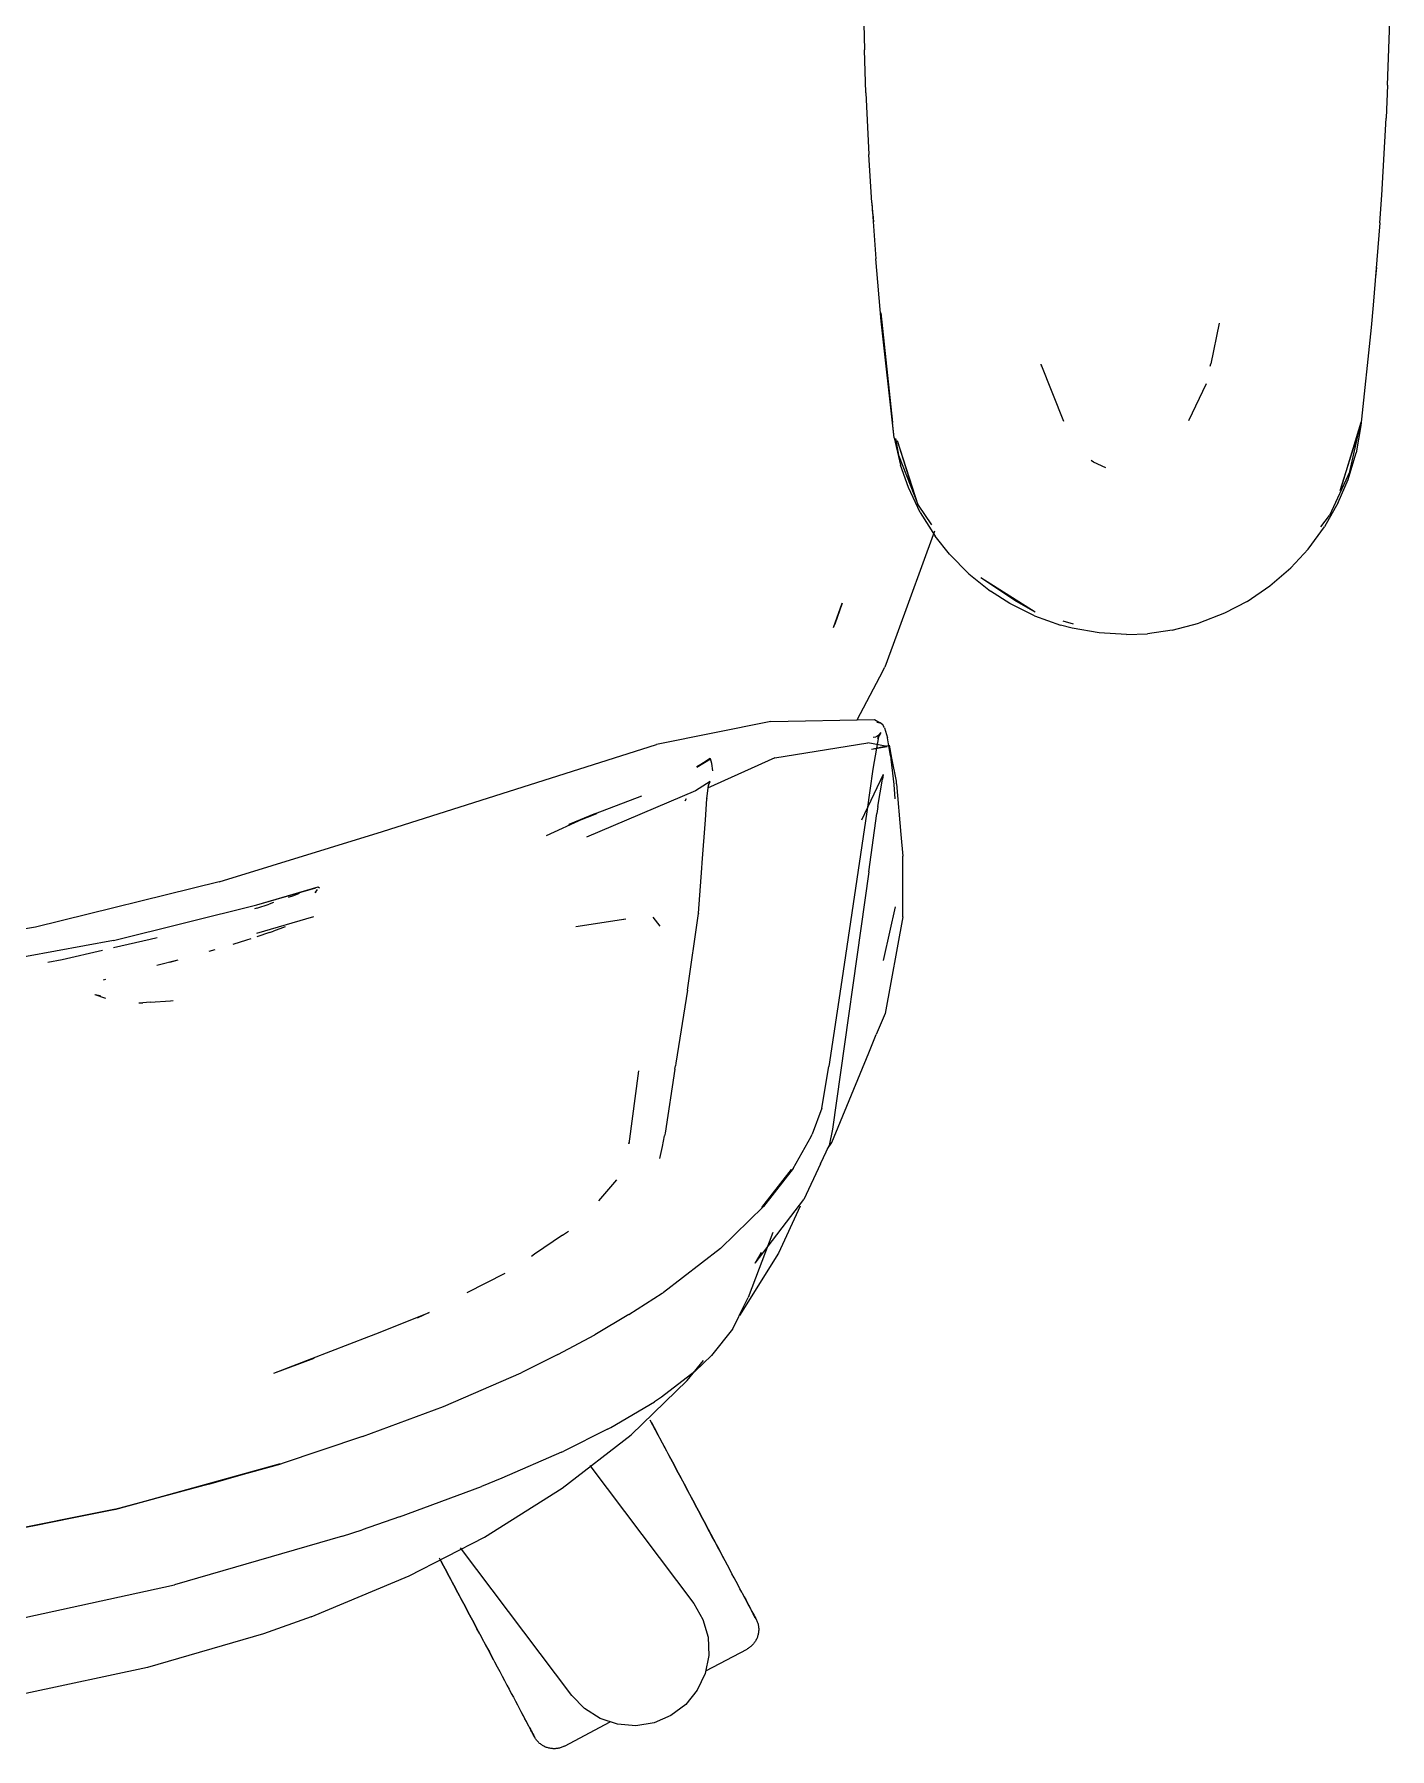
# Model space of a CAD drawing. Header units: millimetres. Extents: x 155920 to 295199, y -4084 to 97293.
# Drawn here: x 159547.6 to 159796.1, y 29841.3 to 30155.6 of the extents above; entities that cross this region are included whole.
import ezdxf

# ---------------------------------------------------------------- set-up
doc = ezdxf.new("R2010")
doc.units = ezdxf.units.MM
doc.header["$MEASUREMENT"] = 0
doc.layers.add('G-IMPT', color=8, linetype='CONTINUOUS', lineweight=9)
doc.layers.add('I-FURN', color=8, linetype='CONTINUOUS', lineweight=9)

msp = doc.modelspace()

# ---------------------------------------------------------------- linework, layer by layer
at = {"layer": 'G-IMPT'}
for p, q in [((159699.5, 30165.12), (159699.79, 30152.81)), ((159795.71, 30146.3), (159796.1, 30158.06)), ((159795.96, 30153.12), (159795.98, 30154.62)), ((159700.09, 30144.93), (159699.79, 30152.81)), ((159795.85, 30151.19), (159795.96, 30153.12)), ((159700.09, 30144.93), (159700.63, 30133.62)), ((159795.71, 30146.3), (159795.46, 30140.27)), ((159794.65, 30126.14), (159795.46, 30140.27)), ((159701.19, 30124.75), (159700.63, 30133.62)), ((159794.32, 30121.05), (159794.65, 30126.14)), ((159701.19, 30124.75), (159701.92, 30114.46)), ((159701.33, 30122.71), (159701.23, 30124.61)), ((159701.33, 30122.71), (159701.46, 30121.29)), ((159794.32, 30121.05), (159793.08, 30105.99)), ((159702.9, 30103.07), (159701.92, 30114.46)), ((159793.67, 30112.86), (159793.5, 30111.19)), ((159705.26, 30081.63), (159702.8, 30104.59)), ((159702.8, 30104.59), (159704.92, 30084.45)), ((159793.08, 30105.99), (159792.73, 30101.86)), ((159705.26, 30081.63), (159702.9, 30103.07)), ((159764.86, 30102.65), (159763.28, 30095.22)), ((159792.73, 30101.86), (159790.82, 30083.93)), ((159732.15, 30095.15), (159732.23, 30094.8)), ((159732.15, 30095.15), (159736.3, 30084.72)), ((159763.17, 30094.8), (159763.28, 30095.22)), ((159759.25, 30084.82), (159762.52, 30091.6)), ((159705.26, 30081.63), (159704.92, 30084.45)), ((159790.82, 30084.45), (159786.99, 30071.99)), ((159790.82, 30084.45), (159789.91, 30081.13)), ((159705.26, 30081.63), (159706.41, 30076.67)), ((159705.47, 30081.55), (159706.05, 30078.5)), ((159709.66, 30069.28), (159705.84, 30081.13)), ((159708.75, 30071.99), (159705.84, 30081.13)), ((159786.99, 30071.99), (159789.91, 30081.13)), ((159788.78, 30075.48), (159790.7, 30083.88)), ((159790.82, 30083.93), (159789.93, 30078.89)), ((159706.05, 30078.5), (159709.66, 30069.28)), ((159788.46, 30074.03), (159789.93, 30078.89)), ((159707.86, 30072.54), (159706.41, 30076.67)), ((159741.82, 30077.2), (159741.37, 30077.5)), ((159744.05, 30076.18), (159741.82, 30077.2)), ((159788.78, 30075.48), (159785.04, 30067.41)), ((159710.05, 30067.96), (159707.86, 30072.54)), ((159709.66, 30069.28), (159708.75, 30071.99)), ((159786.65, 30069.79), (159788.46, 30074.03)), ((159709.66, 30069.28), (159712.08, 30065.7)), ((159786.65, 30069.79), (159784.14, 30065.35)), ((159710.05, 30067.96), (159712.78, 30063.63)), ((159783.45, 30065.31), (159785.04, 30067.41)), ((159712.66, 30064.53), (159705.72, 30045.59)), ((159715.4, 30060.32), (159712.78, 30063.63)), ((159781.14, 30061.26), (159784.14, 30065.35)), ((159718.95, 30056.72), (159715.4, 30060.32)), ((159781.14, 30061.26), (159777.98, 30057.83)), ((159718.95, 30056.72), (159722.93, 30053.53)), ((159731.08, 30049.67), (159721.13, 30055.99)), ((159727.4, 30051.83), (159721.13, 30055.99)), ((159774.14, 30054.51), (159777.98, 30057.83)), ((159726.47, 30051.26), (159722.93, 30053.53)), ((159769.98, 30051.67), (159774.14, 30054.51)), ((159694.12, 30046.89), (159695.75, 30051.35)), ((159695.75, 30051.35), (159694.38, 30047.47)), ((159730.98, 30049.02), (159726.47, 30051.26)), ((159731.08, 30049.67), (159727.4, 30051.83)), ((159769.98, 30051.67), (159765.81, 30049.48)), ((159694.12, 30046.89), (159694.38, 30047.47)), ((159730.98, 30049.02), (159735.76, 30047.31)), ((159737.88, 30046.75), (159735.76, 30047.31)), ((159736.19, 30048.11), (159738.07, 30047.54)), ((159742.83, 30045.87), (159737.88, 30046.75)), ((159756.23, 30046.39), (159761.1, 30047.65)), ((159765.81, 30049.48), (159761.1, 30047.65)), ((159705.72, 30045.59), (159703.53, 30039.61)), ((159747.87, 30045.57), (159742.83, 30045.87)), ((159747.87, 30045.57), (159751.72, 30045.74)), ((159756.23, 30046.39), (159751.72, 30045.74)), ((159698.46, 30029.95), (159702.6, 30037.85)), ((159702.6, 30037.85), (159703.53, 30039.61)), ((159682.66, 30029.63), (159661.71, 30025.44)), ((159682.66, 30029.63), (159701.65, 30030.02)), ((159701.65, 30030.02), (159702.68, 30029.41)), ((159702.06, 30029.54), (159702.68, 30029.41)), ((159702.06, 30029.54), (159702.61, 30029.43)), ((159702.68, 30029.41), (159702.61, 30029.43)), ((159703.18, 30029.04), (159702.68, 30029.41)), ((159703.5, 30028.5), (159703.18, 30029.04)), ((159703.5, 30028.5), (159704.05, 30026.64)), ((159611.47, 30009.45), (159661.71, 30025.44)), ((159683.36, 30023), (159700.41, 30025.72)), ((159703.99, 30025.03), (159700.41, 30025.72)), ((159701.12, 30024.54), (159704.4, 30025.27)), ((159701.12, 30024.54), (159703.99, 30025.03)), ((159702.46, 30027.17), (159701.35, 30020.9)), ((159701.42, 30026.75), (159701.92, 30026.82)), ((159702.46, 30027.15), (159701.92, 30026.82)), ((159702.29, 30026.55), (159702.85, 30027.65)), ((159702.29, 30026.55), (159702.46, 30027.17)), ((159702.46, 30027.15), (159702.85, 30027.65)), ((159704.59, 30023.36), (159704.05, 30026.64)), ((159704.84, 30022.94), (159704.4, 30025.27)), ((159671.54, 30022.86), (159669.07, 30021.27)), ((159669.07, 30021.27), (159671.56, 30022.8)), ((159671.56, 30022.8), (159669.09, 30021.31)), ((159683.36, 30023), (159671.01, 30017.39)), ((159671.54, 30022.86), (159671.56, 30022.8)), ((159671.83, 30021.93), (159671.56, 30022.8)), ((159672, 30020.57), (159671.83, 30021.93)), ((159704.59, 30023.36), (159704.66, 30022.74)), ((159704.66, 30022.74), (159705.18, 30018.08)), ((159705.66, 30018.69), (159704.84, 30022.94)), ((159671.53, 30018.66), (159668.86, 30016.9)), ((159671.24, 30017.94), (159671.53, 30018.66)), ((159703.26, 30019.93), (159699.27, 30011.53)), ((159701.35, 30020.9), (159700.24, 30013.05)), ((159702.29, 30014.05), (159703.12, 30019.07)), ((159703.26, 30019.93), (159703.12, 30019.07)), ((159705.7, 30018.23), (159705.66, 30018.69)), ((159705.7, 30018.23), (159706.5, 30008.9)), ((159668.86, 30016.9), (159648.88, 30008.46)), ((159650.52, 30012.76), (159658.99, 30016.01)), ((159667.14, 30015.44), (159666.87, 30015.01)), ((159670.64, 30011.59), (159670.94, 30015.46)), ((159670.94, 30015.54), (159671.24, 30017.92)), ((159670.94, 30015.54), (159670.94, 30015.46)), ((159671.24, 30017.94), (159671.24, 30017.92)), ((159705.18, 30018.06), (159705.39, 30015.47)), ((159650.73, 30012.76), (159645.61, 30010.74)), ((159650.52, 30012.76), (159645.62, 30010.74)), ((159645.62, 30010.74), (159650.73, 30012.76)), ((159700.24, 30013.05), (159695.69, 29982.18)), ((159700.63, 30002.09), (159702.07, 30012.75)), ((159702.29, 30014.05), (159702.07, 30012.75)), ((159581.49, 30000.26), (159611.47, 30009.45)), ((159648.14, 30011.73), (159641.43, 30008.69)), ((159670.08, 30003.73), (159670.64, 30011.59)), ((159706.5, 30008.9), (159706.84, 30004.94)), ((159669.39, 29994.5), (159670.01, 30002.74)), ((159670.01, 30002.74), (159670.08, 30003.73)), ((159706.84, 30000.77), (159706.84, 30004.94)), ((159581.49, 30000.26), (159547.81, 29991.95)), ((159700.63, 30002.09), (159693.96, 29954.87)), ((159706.82, 29993.81), (159706.84, 30000.77)), ((159588.44, 29996.04), (159599.66, 29999.31)), ((159588.44, 29996.04), (159599.26, 29999.15)), ((159588.44, 29996.04), (159598.97, 29999.1)), ((159591.47, 29996.43), (159590.67, 29996.14)), ((159594.22, 29997.42), (159595.19, 29997.76)), ((159595.19, 29997.76), (159596.26, 29998.16)), ((159598.97, 29999.1), (159599.26, 29999.15)), ((159599.12, 29998.21), (159599.51, 29998.83)), ((159599.12, 29998.21), (159599.27, 29998.43)), ((159599.66, 29999.31), (159599.91, 29999.17)), ((159562.12, 29989.49), (159588.44, 29996.04)), ((159588.44, 29995.41), (159587.98, 29995.26)), ((159588.44, 29995.41), (159590.67, 29996.14)), ((159588.44, 29990.84), (159598.87, 29993.88)), ((159656.05, 29993.41), (159646.89, 29992.01)), ((159656.05, 29993.41), (159655.7, 29993.36)), ((159661, 29993.76), (159662.28, 29992.12)), ((159667.35, 29980.35), (159669.38, 29994.42)), ((159669.39, 29994.5), (159669.38, 29994.42)), ((159705.41, 29995.67), (159703.36, 29986.36)), ((159706.82, 29993.81), (159703.58, 29976.11)), ((159547.81, 29991.95), (159510.07, 29985.69)), ((159568.86, 29989.72), (159570.14, 29990.06)), ((159590.74, 29990.95), (159588.43, 29990.18)), ((159590.74, 29990.95), (159591.46, 29991.2)), ((159593.62, 29991.97), (159591.46, 29991.2)), ((159562.12, 29989.49), (159535.46, 29984.56)), ((159552.71, 29986.01), (159560.13, 29987.71)), ((159562.11, 29988.17), (159568.86, 29989.72)), ((159580.73, 29987.78), (159579.61, 29987.44)), ((159586.52, 29989.55), (159584.03, 29988.77)), ((159587.3, 29989.8), (159586.52, 29989.55)), ((159550.08, 29985.54), (159552.71, 29986.01)), ((159573.94, 29985.86), (159570.08, 29984.87)), ((159573.94, 29985.86), (159572.41, 29985.48)), ((159703.36, 29986.36), (159703.21, 29985.79)), ((159560.32, 29982.27), (159560.73, 29982.41)), ((159695.69, 29982.18), (159693.29, 29966.41)), ((159558.72, 29979.6), (159560.67, 29978.92)), ((159558.72, 29979.6), (159559.77, 29979.39)), ((159566.81, 29978.06), (159567.51, 29978.07)), ((159568.88, 29978.17), (159567.51, 29978.07)), ((159568.88, 29978.17), (159572.59, 29978.44)), ((159572.59, 29978.44), (159573.07, 29978.48)), ((159667.35, 29980.35), (159665.23, 29966.99)), ((159703.58, 29976.11), (159701.98, 29972.25)), ((159700.59, 29968.89), (159701.98, 29972.25)), ((159693.8, 29952.44), (159700.59, 29968.89)), ((159658.38, 29965.57), (159656.6, 29952.22)), ((159665.06, 29965.87), (159663.25, 29954.15)), ((159665.06, 29965.87), (159665.15, 29966.48)), ((159665.23, 29966.99), (159665.15, 29966.48)), ((159691.99, 29958.74), (159693.29, 29966.41)), ((159691.99, 29958.74), (159690.24, 29953.95)), ((159656.6, 29952.22), (159656.74, 29952.69)), ((159662.76, 29951.7), (159663.18, 29953.68)), ((159663.25, 29954.15), (159663.18, 29953.68)), ((159686.74, 29947.69), (159690.03, 29953.53)), ((159690.03, 29953.53), (159690.24, 29953.95)), ((159693.03, 29951.27), (159693.8, 29952.44)), ((159693.96, 29954.87), (159693.31, 29951.88)), ((159662.3, 29949.53), (159662.76, 29951.7)), ((159691.74, 29948.51), (159693.31, 29951.88)), ((159681.02, 29940.52), (159686.41, 29947.47)), ((159686.74, 29947.69), (159681.32, 29940.72)), ((159686.41, 29947.47), (159683.82, 29944.09)), ((159691.74, 29948.51), (159688.7, 29941.99)), ((159651.1, 29941.72), (159654.44, 29945.62)), ((159681.02, 29940.52), (159683.82, 29944.09)), ((159673.42, 29932.99), (159681.32, 29940.72)), ((159679.76, 29930.29), (159688.7, 29941.99)), ((159688.03, 29940.8), (159684.05, 29932.18)), ((159644.47, 29935.44), (159639.33, 29931.95)), ((159644.47, 29935.44), (159645.57, 29936.19)), ((159682.99, 29935.94), (159678.49, 29924.04)), ((159639.33, 29931.95), (159638.76, 29931.56)), ((159673.42, 29932.99), (159662.98, 29924.97)), ((159684.05, 29932.18), (159676.93, 29920.73)), ((159679.76, 29930.29), (159680.92, 29932.32)), ((159633.86, 29928.42), (159626.89, 29924.88)), ((159656.63, 29920.92), (159662.73, 29924.8)), ((159662.73, 29924.8), (159662.98, 29924.97)), ((159677.41, 29921.81), (159678.49, 29924.04)), ((159610.7, 29917.52), (159620.02, 29921.25)), ((159620.02, 29921.25), (159617.78, 29920.25)), ((159656.63, 29920.92), (159650.4, 29917.15)), ((159676.24, 29919.37), (159677.41, 29921.81)), ((159675.62, 29918.23), (159671.76, 29913.37)), ((159675.62, 29918.23), (159676.24, 29919.37)), ((159591.52, 29910.15), (159608.97, 29916.86)), ((159608.97, 29916.86), (159610.7, 29917.52)), ((159643.61, 29913.58), (159650.4, 29917.15)), ((159591.52, 29910.15), (159598.95, 29912.87)), ((159643.61, 29913.58), (159636.88, 29910.19)), ((159667.32, 29908.81), (159670.32, 29912.48)), ((159671.76, 29913.37), (159668.74, 29910.48)), ((159622.66, 29904.01), (159636.88, 29910.19)), ((159667.32, 29908.81), (159657.02, 29898.85)), ((159668.74, 29910.48), (159662.61, 29905.76)), ((159662.61, 29905.76), (159661.32, 29904.9)), ((159607.78, 29898.56), (159622.66, 29904.01)), ((159653.32, 29900.16), (159661.32, 29904.9)), ((159644.42, 29889.04), (159657.02, 29898.85)), ((159652.72, 29899.86), (159644.71, 29895.86)), ((159652.72, 29899.86), (159653.32, 29900.16)), ((159607.78, 29898.56), (159592.86, 29893.55)), ((159644.27, 29895.64), (159633.31, 29890.87)), ((159644.27, 29895.64), (159644.71, 29895.86)), ((159562.36, 29885.16), (159592.77, 29893.59)), ((159562.36, 29885.16), (159592.86, 29893.55)), ((159579.61, 29889.82), (159592.77, 29893.59)), ((159579.61, 29889.82), (159562.36, 29885.16)), ((159614.56, 29883.79), (159629.63, 29889.39)), ((159633.31, 29890.87), (159629.63, 29889.39)), ((159630.13, 29880.07), (159644.42, 29889.04)), ((159531.24, 29878.99), (159562.48, 29885.21)), ((159562.48, 29885.21), (159531.31, 29878.99)), ((159562.36, 29885.16), (159547.34, 29882.09)), ((159614.56, 29883.79), (159607.73, 29881.44)), ((159604.13, 29880.25), (159573.3, 29871.31)), ((159604.13, 29880.25), (159607.73, 29881.44)), ((159616.35, 29872.98), (159630.13, 29880.07)), ((159542.51, 29864.64), (159573.3, 29871.31)), ((159598.38, 29865.46), (159616.35, 29872.98)), ((159598.38, 29865.46), (159589.64, 29862.38)), ((159589.64, 29862.38), (159568.4, 29856.21)), ((159568.4, 29856.21), (159546.04, 29851.4))]:
    msp.add_line(p, q, dxfattribs=at)
at = {"layer": 'I-FURN'}
for p, q in [((159661.02, 29900.62), (159660.54, 29901.53)), ((159660.76, 29901.11), (159661.25, 29900.2)), ((159661.51, 29899.7), (159661.02, 29900.62)), ((159661.25, 29900.2), (159661.74, 29899.27)), ((159662.01, 29898.76), (159661.51, 29899.7)), ((159661.74, 29899.27), (159662.24, 29898.32)), ((159662.52, 29897.81), (159662.01, 29898.76)), ((159662.24, 29898.32), (159662.75, 29897.37)), ((159663.03, 29896.84), (159662.52, 29897.81)), ((159662.75, 29897.37), (159663.27, 29896.4)), ((159663.55, 29895.87), (159663.03, 29896.84)), ((159663.27, 29896.4), (159663.79, 29895.42)), ((159664.07, 29894.89), (159663.55, 29895.87)), ((159649.44, 29893.21), (159668.51, 29867.92)), ((159663.79, 29895.42), (159664.31, 29894.43)), ((159664.6, 29893.9), (159664.07, 29894.89)), ((159664.31, 29894.43), (159664.84, 29893.44)), ((159665.13, 29892.9), (159664.6, 29893.9)), ((159664.84, 29893.44), (159665.37, 29892.44)), ((159665.66, 29891.9), (159665.13, 29892.9)), ((159665.37, 29892.44), (159665.91, 29891.44)), ((159666.2, 29890.89), (159665.66, 29891.9)), ((159665.91, 29891.44), (159666.44, 29890.43)), ((159666.73, 29889.89), (159666.2, 29890.89)), ((159666.44, 29890.43), (159666.98, 29889.43)), ((159667.26, 29888.88), (159666.73, 29889.89)), ((159666.98, 29889.43), (159667.51, 29888.42)), ((159667.8, 29887.88), (159667.26, 29888.88)), ((159667.51, 29888.42), (159668.04, 29887.42)), ((159668.33, 29886.88), (159667.8, 29887.88)), ((159668.04, 29887.42), (159668.57, 29886.42)), ((159668.86, 29885.89), (159668.33, 29886.88)), ((159668.57, 29886.42), (159669.1, 29885.43)), ((159669.38, 29884.9), (159668.86, 29885.89)), ((159669.1, 29885.43), (159669.62, 29884.45)), ((159669.9, 29883.92), (159669.38, 29884.9)), ((159669.62, 29884.45), (159670.14, 29883.47)), ((159670.42, 29882.95), (159669.9, 29883.92)), ((159670.14, 29883.47), (159670.65, 29882.51)), ((159670.93, 29881.99), (159670.42, 29882.95)), ((159670.65, 29882.51), (159671.16, 29881.56)), ((159671.43, 29881.05), (159670.93, 29881.99)), ((159671.16, 29881.56), (159671.66, 29880.62)), ((159671.92, 29880.12), (159671.43, 29881.05)), ((159671.66, 29880.62), (159672.15, 29879.7)), ((159672.41, 29879.21), (159671.92, 29880.12)), ((159646.16, 29851.07), (159625.76, 29878.14)), ((159672.15, 29879.7), (159672.63, 29878.79)), ((159672.89, 29878.31), (159672.41, 29879.21)), ((159672.63, 29878.79), (159673.1, 29877.91)), ((159673.35, 29877.43), (159672.89, 29878.31)), ((159673.1, 29877.91), (159673.56, 29877.04)), ((159673.81, 29876.58), (159673.35, 29877.43)), ((159673.56, 29877.04), (159674.01, 29876.19)), ((159622.42, 29875.25), (159621.9, 29876.21)), ((159622.14, 29875.77), (159622.65, 29874.8)), ((159622.93, 29874.27), (159622.42, 29875.25)), ((159622.65, 29874.8), (159623.17, 29873.82)), ((159623.46, 29873.29), (159622.93, 29874.27)), ((159623.17, 29873.82), (159623.7, 29872.84)), ((159674.25, 29875.74), (159673.81, 29876.58)), ((159674.68, 29874.93), (159674.25, 29875.74)), ((159675.1, 29874.14), (159674.68, 29874.93)), ((159675.51, 29873.38), (159675.1, 29874.14)), ((159623.98, 29872.3), (159623.46, 29873.29)), ((159623.7, 29872.84), (159624.23, 29871.84)), ((159624.51, 29871.3), (159623.98, 29872.3)), ((159624.23, 29871.84), (159624.76, 29870.84)), ((159625.05, 29870.3), (159624.51, 29871.3)), ((159624.76, 29870.84), (159625.29, 29869.84)), ((159675.9, 29872.65), (159675.51, 29873.38)), ((159676.27, 29871.94), (159675.9, 29872.65)), ((159676.63, 29871.26), (159676.27, 29871.94)), ((159676.98, 29870.61), (159676.63, 29871.26)), ((159677.31, 29870), (159676.98, 29870.61)), ((159625.58, 29869.3), (159625.05, 29870.3)), ((159625.29, 29869.84), (159625.83, 29868.84)), ((159626.11, 29868.29), (159625.58, 29869.3)), ((159625.83, 29868.84), (159626.36, 29867.83)), ((159626.65, 29867.29), (159626.11, 29868.29)), ((159626.36, 29867.83), (159626.89, 29866.83)), ((159668.51, 29867.92), (159670.2, 29865)), ((159677.62, 29869.41), (159677.31, 29870)), ((159677.45, 29869.72), (159677.75, 29869.15)), ((159677.91, 29868.86), (159677.62, 29869.41)), ((159677.75, 29869.15), (159678.04, 29868.62)), ((159678.18, 29868.34), (159677.91, 29868.86)), ((159678.04, 29868.62), (159678.3, 29868.12)), ((159678.44, 29867.86), (159678.18, 29868.34)), ((159678.3, 29868.12), (159678.55, 29867.65)), ((159678.68, 29867.42), (159678.44, 29867.86)), ((159678.55, 29867.65), (159678.78, 29867.22)), ((159678.9, 29867.01), (159678.68, 29867.42)), ((159627.18, 29866.28), (159626.65, 29867.29)), ((159626.89, 29866.83), (159627.43, 29865.82)), ((159627.71, 29865.29), (159627.18, 29866.28)), ((159627.43, 29865.82), (159627.96, 29864.83)), ((159628.24, 29864.29), (159627.71, 29865.29)), ((159627.96, 29864.83), (159628.48, 29863.84)), ((159628.77, 29863.3), (159628.24, 29864.29)), ((159670.2, 29865), (159671.14, 29861.76)), ((159678.78, 29867.22), (159678.99, 29866.83)), ((159679.09, 29866.63), (159678.9, 29867.01)), ((159678.99, 29866.83), (159679.18, 29866.47)), ((159679.27, 29866.3), (159679.09, 29866.63)), ((159679.18, 29866.47), (159679.35, 29866.16)), ((159679.43, 29866), (159679.27, 29866.3)), ((159679.35, 29866.16), (159679.5, 29865.88)), ((159679.57, 29865.74), (159679.43, 29866)), ((159679.5, 29865.88), (159679.62, 29865.64)), ((159679.68, 29865.52), (159679.57, 29865.74)), ((159679.62, 29865.64), (159679.73, 29865.44)), ((159679.78, 29865.34), (159679.68, 29865.52)), ((159679.73, 29865.44), (159679.82, 29865.27)), ((159679.86, 29865.2), (159679.78, 29865.34)), ((159679.82, 29865.27), (159679.88, 29865.15)), ((159679.91, 29865.1), (159679.86, 29865.2)), ((159679.88, 29865.15), (159679.93, 29865.07)), ((159679.94, 29865.04), (159679.91, 29865.1)), ((159679.93, 29865.07), (159679.95, 29865.03)), ((159679.95, 29865.02), (159679.94, 29865.04)), ((159679.95, 29865.03), (159679.95, 29865.02)), ((159679.95, 29865.02), (159680.02, 29864.88)), ((159680.02, 29864.88), (159680.09, 29864.73)), ((159680.09, 29864.73), (159680.15, 29864.58)), ((159680.15, 29864.58), (159680.21, 29864.43)), ((159680.21, 29864.43), (159680.26, 29864.28)), ((159680.26, 29864.28), (159680.3, 29864.12)), ((159628.48, 29863.84), (159629.01, 29862.85)), ((159629.29, 29862.33), (159628.77, 29863.3)), ((159629.01, 29862.85), (159629.52, 29861.88)), ((159629.8, 29861.36), (159629.29, 29862.33)), ((159629.52, 29861.88), (159630.04, 29860.91)), ((159630.31, 29860.4), (159629.8, 29861.36)), ((159671.14, 29861.76), (159671.28, 29858.39)), ((159679.91, 29861.16), (159679.83, 29861.02)), ((159679.98, 29861.3), (159679.91, 29861.16)), ((159680.05, 29861.45), (159679.98, 29861.3)), ((159680.12, 29861.59), (159680.05, 29861.45)), ((159680.18, 29861.74), (159680.12, 29861.59)), ((159680.23, 29861.9), (159680.18, 29861.74)), ((159680.28, 29862.05), (159680.23, 29861.9)), ((159680.32, 29862.21), (159680.28, 29862.05)), ((159680.3, 29864.12), (159680.34, 29863.96)), ((159680.35, 29862.36), (159680.32, 29862.21)), ((159680.34, 29863.96), (159680.37, 29863.81)), ((159680.38, 29862.52), (159680.35, 29862.36)), ((159680.37, 29863.81), (159680.39, 29863.65)), ((159680.4, 29862.68), (159680.38, 29862.52)), ((159680.39, 29863.65), (159680.41, 29863.49)), ((159680.41, 29862.84), (159680.4, 29862.68)), ((159680.41, 29863.49), (159680.42, 29863.33)), ((159680.42, 29863), (159680.41, 29862.84)), ((159680.42, 29863.33), (159680.42, 29863.17)), ((159680.42, 29863.17), (159680.42, 29863)), ((159630.04, 29860.91), (159630.54, 29859.96)), ((159630.81, 29859.45), (159630.31, 29860.4)), ((159630.54, 29859.96), (159631.04, 29859.03)), ((159631.31, 29858.53), (159630.81, 29859.45)), ((159631.04, 29859.03), (159631.53, 29858.1)), ((159631.79, 29857.61), (159631.31, 29858.53)), ((159631.53, 29858.1), (159632.01, 29857.2)), ((159671.28, 29858.39), (159670.61, 29855.08)), ((159670.7, 29855.54), (159678.28, 29859.57)), ((159678.32, 29859.59), (159678.28, 29859.57)), ((159678.46, 29859.67), (159678.32, 29859.59)), ((159678.6, 29859.76), (159678.46, 29859.67)), ((159678.73, 29859.85), (159678.6, 29859.76)), ((159678.86, 29859.94), (159678.73, 29859.85)), ((159678.99, 29860.05), (159678.86, 29859.94)), ((159679.11, 29860.15), (159678.99, 29860.05)), ((159679.23, 29860.26), (159679.11, 29860.15)), ((159679.34, 29860.38), (159679.23, 29860.26)), ((159679.45, 29860.5), (159679.34, 29860.38)), ((159679.55, 29860.62), (159679.45, 29860.5)), ((159679.65, 29860.75), (159679.55, 29860.62)), ((159679.74, 29860.88), (159679.65, 29860.75)), ((159679.83, 29861.02), (159679.74, 29860.88)), ((159632.01, 29857.2), (159632.49, 29856.31)), ((159632.49, 29856.31), (159632.95, 29855.44)), ((159632.95, 29855.44), (159633.4, 29854.59)), ((159670.61, 29855.08), (159669.17, 29852.03)), ((159633.4, 29854.59), (159633.84, 29853.77)), ((159633.84, 29853.77), (159634.26, 29852.97)), ((159634.26, 29852.97), (159634.67, 29852.19)), ((159634.67, 29852.19), (159635.07, 29851.44)), ((159669.17, 29852.03), (159667.04, 29849.42)), ((159635.07, 29851.44), (159635.46, 29850.72)), ((159635.46, 29850.72), (159635.83, 29850.03)), ((159635.83, 29850.03), (159636.18, 29849.36)), ((159636.18, 29849.36), (159636.52, 29848.73)), ((159636.52, 29848.73), (159636.84, 29848.13)), ((159648.5, 29848.64), (159646.16, 29851.07)), ((159651.35, 29846.85), (159648.5, 29848.64)), ((159667.04, 29849.42), (159664.34, 29847.39)), ((159637, 29847.82), (159636.69, 29848.4)), ((159636.84, 29848.13), (159637.14, 29847.56)), ((159637.29, 29847.27), (159637, 29847.82)), ((159637.14, 29847.56), (159637.42, 29847.02)), ((159637.57, 29846.75), (159637.29, 29847.27)), ((159637.42, 29847.02), (159637.69, 29846.52)), ((159637.83, 29846.27), (159637.57, 29846.75)), ((159637.69, 29846.52), (159637.94, 29846.06)), ((159638.06, 29845.82), (159637.83, 29846.27)), ((159637.94, 29846.06), (159638.17, 29845.63)), ((159638.28, 29845.41), (159638.06, 29845.82)), ((159638.17, 29845.63), (159638.37, 29845.23)), ((159638.48, 29845.04), (159638.28, 29845.41)), ((159644.79, 29841.76), (159653.2, 29846.23)), ((159654.55, 29845.78), (159651.35, 29846.85)), ((159657.91, 29845.51), (159654.55, 29845.78)), ((159661.24, 29846.06), (159657.91, 29845.51)), ((159664.34, 29847.39), (159661.24, 29846.06)), ((159638.37, 29845.23), (159638.56, 29844.88)), ((159638.66, 29844.7), (159638.48, 29845.04)), ((159638.56, 29844.88), (159638.73, 29844.56)), ((159638.82, 29844.41), (159638.66, 29844.7)), ((159638.73, 29844.56), (159638.88, 29844.28)), ((159638.95, 29844.15), (159638.82, 29844.41)), ((159638.88, 29844.28), (159639.01, 29844.04)), ((159639.07, 29843.93), (159638.95, 29844.15)), ((159639.01, 29844.04), (159639.12, 29843.84)), ((159639.16, 29843.75), (159639.07, 29843.93)), ((159639.12, 29843.84), (159639.2, 29843.68)), ((159639.24, 29843.61), (159639.16, 29843.75)), ((159639.2, 29843.68), (159639.27, 29843.56)), ((159639.29, 29843.51), (159639.24, 29843.61)), ((159639.27, 29843.56), (159639.31, 29843.47)), ((159639.33, 29843.45), (159639.29, 29843.51)), ((159639.31, 29843.47), (159639.33, 29843.43)), ((159639.34, 29843.43), (159639.33, 29843.45)), ((159639.33, 29843.43), (159639.34, 29843.43)), ((159639.36, 29843.39), (159639.34, 29843.43)), ((159639.44, 29843.25), (159639.36, 29843.39)), ((159639.52, 29843.11), (159639.44, 29843.25)), ((159639.61, 29842.98), (159639.52, 29843.11)), ((159639.71, 29842.85), (159639.61, 29842.98)), ((159639.81, 29842.72), (159639.71, 29842.85)), ((159639.92, 29842.6), (159639.81, 29842.72)), ((159640.03, 29842.49), (159639.92, 29842.6)), ((159640.14, 29842.37), (159640.03, 29842.49)), ((159640.26, 29842.27), (159640.14, 29842.37)), ((159640.39, 29842.16), (159640.26, 29842.27)), ((159640.52, 29842.07), (159640.39, 29842.16)), ((159640.65, 29841.97), (159640.52, 29842.07)), ((159640.78, 29841.89), (159640.65, 29841.97)), ((159640.92, 29841.8), (159640.78, 29841.89)), ((159641.06, 29841.73), (159640.92, 29841.8)), ((159641.21, 29841.66), (159641.06, 29841.73)), ((159641.36, 29841.59), (159641.21, 29841.66)), ((159641.51, 29841.53), (159641.36, 29841.59)), ((159641.66, 29841.48), (159641.51, 29841.53)), ((159641.81, 29841.44), (159641.66, 29841.48)), ((159641.97, 29841.4), (159641.81, 29841.44)), ((159642.13, 29841.36), (159641.97, 29841.4)), ((159642.29, 29841.33), (159642.13, 29841.36)), ((159642.45, 29841.31), (159642.29, 29841.33)), ((159642.61, 29841.3), (159642.45, 29841.31)), ((159642.77, 29841.29), (159642.61, 29841.3)), ((159642.93, 29841.29), (159642.77, 29841.29)), ((159643.09, 29841.29), (159642.93, 29841.29)), ((159643.25, 29841.3), (159643.09, 29841.29)), ((159643.41, 29841.32), (159643.25, 29841.3)), ((159643.57, 29841.35), (159643.41, 29841.32)), ((159643.73, 29841.38), (159643.57, 29841.35)), ((159643.89, 29841.41), (159643.73, 29841.38)), ((159644.04, 29841.45), (159643.89, 29841.41)), ((159644.2, 29841.5), (159644.04, 29841.45)), ((159644.35, 29841.56), (159644.2, 29841.5)), ((159644.5, 29841.62), (159644.35, 29841.56)), ((159644.64, 29841.69), (159644.5, 29841.62)), ((159644.79, 29841.76), (159644.64, 29841.69))]:
    msp.add_line(p, q, dxfattribs=at)

doc.saveas('drawing.dxf')
